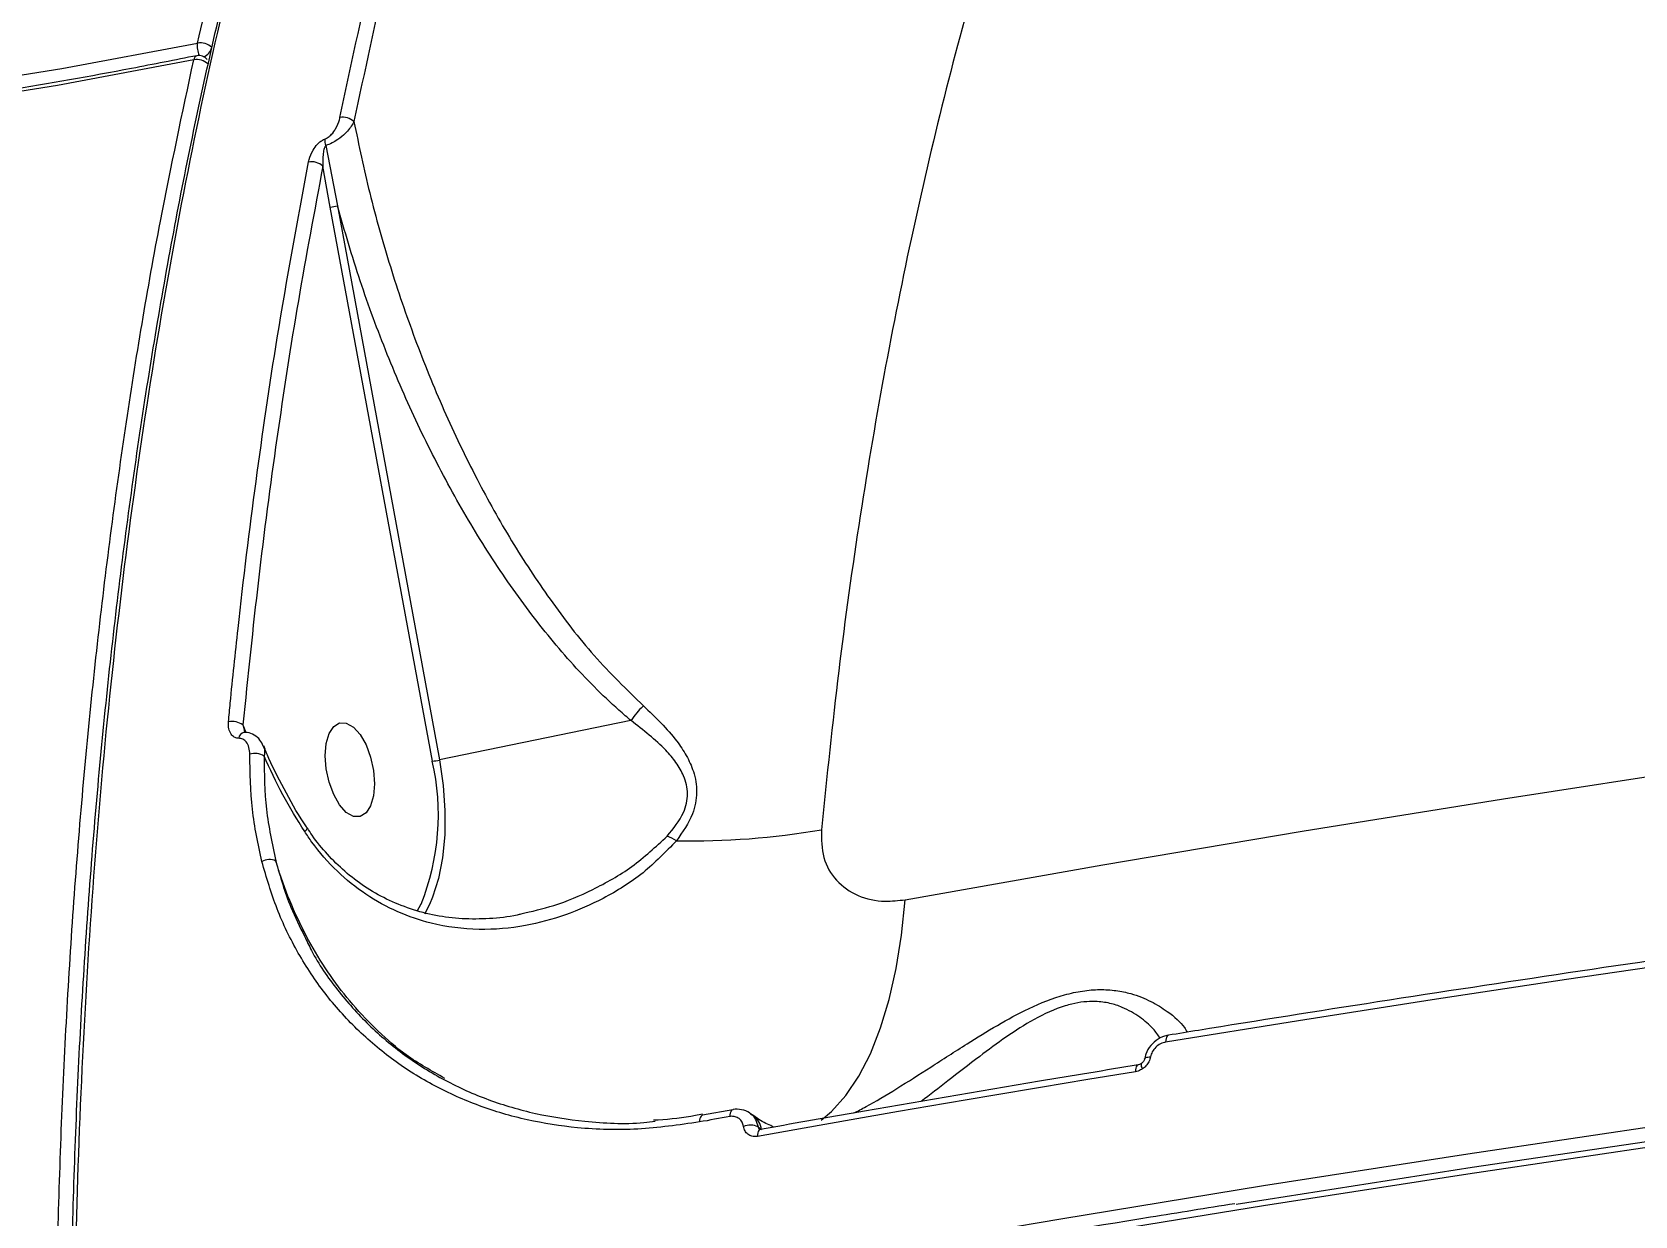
# Model space of a CAD drawing. Header units: millimetres. Extents: x -10374 to 11119, y -8221 to 9433.
# Drawn here: x -1435.3 to -1285.1, y -5118.6 to -5007.6 of the extents above; entities that cross this region are included whole.
import ezdxf

# ---------------------------------------------------------------- set-up
doc = ezdxf.new("R2010")
doc.units = ezdxf.units.MM
for name, color, linetype in [('DIKOM_ОБЪЕКТ', 7, 'Continuous'), ('DIKOM_РАЗМЕР_ЗОНА', 7, 'Continuous'), ('DIKOM_РАЗМЕР_ОБЪЕКТА', 7, 'Continuous')]:
    doc.layers.add(name, color=color, linetype=linetype)
doc.styles.add('style1', font='arial.ttf', dxfattribs={"width": 0.8})
doc.dimstyles.new('1-50', dxfattribs={"dimtxt": 300, "dimasz": 200, "dimexe": 100, "dimexo": 0, "dimgap": 100, "dimtad": 0, "dimdec": 0, "dimtxsty": 'style1', "dimcen": 0, "dimclrd": 7, "dimclre": 7, "dimadec": 1, "dimazin": 2, "dimtfac": 1, "dimtdec": 0, "dimtmove": 1, "dimatfit": 3, "dimfxl": 0, "dimlwd": 25, "dimlwe": 18, "dimarcsym": 0})

# ---------------------------------------------------------------- blocks, each defined once
blk = doc.blocks.new('*D16')
at = {"layer": 'Defpoints', "color": 0, "transparency": 16777216}
for p in [(-9045.1, 5161.67), (3694.49, 5161.67), (1813.16, -6719.94)]:
    blk.add_point(p, dxfattribs=at)
at = {"layer": 'DIKOM_РАЗМЕР_ОБЪЕКТА', "color": 7, "lineweight": 18, "transparency": 16777216}
for p, q in [((3694.49, 5161.67), (-9145.1, 5161.67)), ((1813.16, -6719.94), (-9145.1, -6719.94))]:
    blk.add_line(p, q, dxfattribs=at)
at = {"layer": 'DIKOM_РАЗМЕР_ОБЪЕКТА', "color": 7, "lineweight": 25, "transparency": 16777216}
for p, q in [((-9045.1, 4961.67), (-9045.1, -0.45)), ((-9045.1, -6519.94), (-9045.1, -1080.23))]:
    blk.add_line(p, q, dxfattribs=at)
at = {"layer": 'DIKOM_РАЗМЕР_ОБЪЕКТА', "color": 7, "transparency": 16777216}
for points in [[(-9078.43, 4961.67), (-9011.76, 4961.67), (-9045.1, 5161.67)], [(-9078.43, -6519.94), (-9011.76, -6519.94), (-9045.1, -6719.94)]]:
    blk.add_solid(points, dxfattribs=at)
at = {"layer": 'DIKOM_РАЗМЕР_ОБЪЕКТА', "color": 0, "transparency": 16777216, "insert": (-9045.1, -540.34), "char_height": 300, "attachment_point": 5, "rotation": 90, "style": 'style1'}
blk.add_mtext('11900', dxfattribs=at)
blk = doc.blocks.new('*D13')
at = {"layer": 'Defpoints', "color": 0, "transparency": 16777216}
for p in [(-10176.97, 7112.81), (3082.33, 7112.81), (2015.48, -8221.4)]:
    blk.add_point(p, dxfattribs=at)
at = {"layer": 'DIKOM_РАЗМЕР_ЗОНА', "color": 7, "lineweight": 18, "transparency": 16777216}
for p, q in [((3082.33, 7112.81), (-10276.97, 7112.81)), ((2015.48, -8221.4), (-10276.97, -8221.4))]:
    blk.add_line(p, q, dxfattribs=at)
at = {"layer": 'DIKOM_РАЗМЕР_ЗОНА', "color": 7, "lineweight": 25, "transparency": 16777216}
for p, q in [((-10176.97, 6912.81), (-10176.97, -14.41)), ((-10176.97, -8021.4), (-10176.97, -1094.19))]:
    blk.add_line(p, q, dxfattribs=at)
at = {"layer": 'DIKOM_РАЗМЕР_ЗОНА', "color": 7, "transparency": 16777216}
for points in [[(-10210.3, 6912.81), (-10143.64, 6912.81), (-10176.97, 7112.81)], [(-10210.3, -8021.4), (-10143.64, -8021.4), (-10176.97, -8221.4)]]:
    blk.add_solid(points, dxfattribs=at)
at = {"layer": 'DIKOM_РАЗМЕР_ЗОНА', "color": 0, "transparency": 16777216, "insert": (-10176.97, -554.3), "char_height": 300, "attachment_point": 5, "rotation": 90, "style": 'style1'}
blk.add_mtext('15300', dxfattribs=at)

msp = doc.modelspace()

# ---------------------------------------------------------------- linework, layer by layer
at = {"layer": 'DIKOM_ОБЪЕКТ', "color": 7, "linetype": 'Continuous', "lineweight": 15}
for p, q in [((-1407.79, -5018.24), (-1406.7, -5023.9)), ((-1407.37, -5024.01), (-1408.07, -5020.18)), ((-1397.8, -5075.95), (-1407.37, -5024.01)), ((-1406.7, -5023.9), (-1397.13, -5075.83)), ((-1415.56, -5072.53), (-1415.29, -5073.26)), ((-1379.18, -5072.14), (-1397.13, -5075.83)), ((-1399.22, -5089.99), (-1398.84, -5089.33)), ((-1369.63, -5108.61), (-1372.46, -5109.12)), ((-1367.69, -5109.2), (-1368, -5108.97)), ((-1367.27, -5110.22), (-1366.94, -5110.46))]:
    msp.add_line(p, q, dxfattribs=at)
at = {"layer": 'DIKOM_ОБЪЕКТ', "color": 7, "linetype": 'Continuous', "lineweight": 15, "flags": 128}
for points in [[(-1681.21, -4980.6), (-1669.56, -4985.62), (-1657.78, -4990.28), (-1645.88, -4994.58), (-1633.86, -4998.52), (-1621.74, -5002.09), (-1609.52, -5005.3), (-1597.2, -5008.14), (-1584.8, -5010.61), (-1572.33, -5012.71), (-1559.79, -5014.44), (-1547.19, -5015.79), (-1534.54, -5016.76), (-1521.85, -5017.36), (-1509.13, -5017.59), (-1496.38, -5017.43), (-1483.61, -5016.91), (-1470.84, -5016), (-1458.06, -5014.72), (-1445.3, -5013.06), (-1432.54, -5011.03), (-1419.82, -5008.63)], [(-1420.17, -5010.2), (-1432.94, -5012.61), (-1445.73, -5014.65), (-1458.53, -5016.31), (-1471.35, -5017.59), (-1484.16, -5018.5), (-1496.96, -5019.03), (-1509.75, -5019.18), (-1522.51, -5018.96), (-1535.24, -5018.36), (-1547.93, -5017.38), (-1560.57, -5016.02), (-1573.14, -5014.29), (-1585.65, -5012.19), (-1598.09, -5009.71), (-1610.44, -5006.86), (-1622.7, -5003.64), (-1634.86, -5000.05), (-1646.92, -4996.1), (-1658.86, -4991.79), (-1670.67, -4987.11), (-1682.36, -4982.08)], [(-1353.48, -5088.93), (-1334.95, -5085.66), (-1316.24, -5082.5), (-1297.37, -5079.47), (-1278.35, -5076.54), (-1259.17, -5073.74), (-1239.86, -5071.05), (-1220.4, -5068.48), (-1200.82, -5066.02), (-1181.11, -5063.69), (-1161.28, -5061.48)], [(-1407.85, -5075.43), (-1407.76, -5074.29), (-1407.49, -5073.35), (-1407.05, -5072.69), (-1406.5, -5072.35), (-1405.87, -5072.37), (-1405.21, -5072.75), (-1404.57, -5073.45), (-1404.02, -5074.41), (-1403.59, -5075.57), (-1403.31, -5076.82), (-1403.22, -5078.06), (-1403.31, -5079.2), (-1403.59, -5080.14), (-1404.02, -5080.8), (-1404.57, -5081.14), (-1405.21, -5081.12), (-1405.87, -5080.74), (-1406.5, -5080.04), (-1407.05, -5079.08), (-1407.49, -5077.92), (-1407.76, -5076.67), (-1407.85, -5075.43)], [(-1397.13, -5075.83), (-1396.79, -5078.22), (-1396.62, -5080.58), (-1396.64, -5082.85), (-1396.85, -5084.99), (-1397.23, -5086.95), (-1397.78, -5088.68), (-1398.08, -5089.37)], [(-1227.58, -5087.65), (-1240.47, -5089.3), (-1253.31, -5091.01), (-1266.08, -5092.76), (-1278.8, -5094.57), (-1291.46, -5096.42), (-1304.05, -5098.32), (-1316.58, -5100.27), (-1329.05, -5102.27)], [(-1398.08, -5089.37), (-1398.49, -5090.16), (-1398.55, -5090.25)], [(-1361.36, -5109.58), (-1360.39, -5108.77), (-1359.05, -5107.28), (-1357.82, -5105.47), (-1356.73, -5103.36), (-1355.77, -5100.95), (-1354.96, -5098.28), (-1354.31, -5095.37), (-1353.81, -5092.24), (-1353.48, -5088.93)], [(-1431.39, -5135.98), (-1413.25, -5132.33), (-1394.91, -5128.79), (-1376.4, -5125.36), (-1357.72, -5122.04), (-1338.88, -5118.83), (-1319.87, -5115.73), (-1300.71, -5112.75), (-1281.4, -5109.88), (-1261.94, -5107.13), (-1242.35, -5104.49), (-1222.63, -5101.97), (-1202.78, -5099.57), (-1182.81, -5097.29), (-1162.73, -5095.12)], [(-1162.73, -5097.01), (-1182.81, -5099.17), (-1202.78, -5101.45), (-1222.63, -5103.86), (-1242.35, -5106.38), (-1261.94, -5109.01), (-1281.4, -5111.77), (-1300.71, -5114.64), (-1319.87, -5117.62), (-1338.88, -5120.71), (-1357.72, -5123.92), (-1376.4, -5127.24), (-1394.91, -5130.68), (-1413.25, -5134.22), (-1431.39, -5137.87)], [(-1328.78, -5101.63), (-1328.85, -5101.66), (-1328.91, -5101.73), (-1328.97, -5101.82), (-1329.01, -5101.95), (-1329.04, -5102.1), (-1329.05, -5102.27)], [(-1331.62, -5104.41), (-1331.62, -5104.41), (-1331.69, -5104.44), (-1331.76, -5104.51), (-1331.81, -5104.6), (-1331.85, -5104.73), (-1331.88, -5104.88), (-1331.89, -5105.06)], [(-1331.02, -5103.84), (-1331.01, -5103.79), (-1330.96, -5103.75), (-1330.9, -5103.72), (-1330.82, -5103.7), (-1330.72, -5103.68), (-1330.6, -5103.67), (-1330.47, -5103.66)], [(-1331.89, -5105.06), (-1336.35, -5105.79), (-1340.8, -5106.53), (-1345.25, -5107.28), (-1349.68, -5108.03), (-1354.11, -5108.79), (-1358.53, -5109.56), (-1362.93, -5110.33), (-1367.33, -5111.11)], [(-1322.43, -5117.46), (-1319.45, -5116.99), (-1300.3, -5114.01), (-1281.01, -5111.14), (-1261.57, -5108.39), (-1245.69, -5106.24)], [(-1372.46, -5109.12), (-1372.46, -5109.12), (-1372.54, -5109.15), (-1372.61, -5109.22), (-1372.67, -5109.31), (-1372.71, -5109.44), (-1372.74, -5109.59), (-1372.75, -5109.76)], [(-1369.92, -5109.25), (-1370.27, -5109.32), (-1370.63, -5109.38), (-1370.98, -5109.44), (-1371.34, -5109.51), (-1371.69, -5109.57), (-1372.04, -5109.64), (-1372.4, -5109.7), (-1372.75, -5109.76)], [(-1369.63, -5108.61), (-1369.71, -5108.64), (-1369.78, -5108.71), (-1369.83, -5108.81), (-1369.88, -5108.93), (-1369.91, -5109.08), (-1369.92, -5109.25)], [(-1367.04, -5110.46), (-1367.12, -5110.49), (-1367.19, -5110.56), (-1367.25, -5110.66), (-1367.29, -5110.79), (-1367.32, -5110.94), (-1367.33, -5111.11)]]:
    msp.add_lwpolyline(points, dxfattribs=at)
at = {"layer": 'DIKOM_ОБЪЕКТ', "color": 7, "linetype": 'Continuous', "lineweight": 15}
for centre, radius, start, end in [((-1417.99, -5008.96), 1.86, 169.7618, 206.5937), ((-1419.54, -5010.07), 1.46, 43.7461, 101.1794), ((-1419.73, -5010.23), 0.442, 110.8148, 176.2807), ((-1419.89, -5011.64), 1.47, 44.041, 101.1929), ((-1419.69, -5010.8), 1, 38.9938, 101.5032), ((-1419.82, -5008.65), 1.4, 295.2303, 342.992), ((-1406.19, -5017.11), 1.52, 47.2775, 100.6696), ((-1405.8, -5017.55), 2.11, 182.4569, 199.074), ((-1409.12, -5021.27), 1.51, 46.2558, 101.0702), ((-1408.72, -5014.26), 9.84, 277.8613, 281.8169), ((-1416.55, -5073.99), 1.76, 55.7606, 101.9066), ((-1415.32, -5073.86), 0.637, 102.3007, 174.4262), ((-1414.45, -5076.9), 1.68, 58.7883, 106.1564), ((-1419.81, -5080.97), 22.57, 338.2567, 12.8502), ((-1399.12, -5066.35), 9.69, 277.822, 281.8425), ((-1373.67, -5010.03), 73.39, 269.0205, 279.679), ((-1377.33, -5087.03), 4.35, 56.3935, 69.1332), ((-1413.09, -5086.55), 1.39, 63.6773, 120.1909), ((-1330.75, -5104.39), 0.603, 170.7607, 219.9642), ((-1368.87, -5110.75), 1.95, 8.5404, 52.9452), ((-1367.99, -5111.67), 1.62, 63.5402, 113.1177)]:
    msp.add_arc(centre, radius, start, end, dxfattribs=at)
for points, knots in [([(-1419.82, -5008.63), (-1418.98, -5005.09), (-1416.72, -4995.45), (-1412.49, -4980.4), (-1406.98, -4963.74), (-1400.86, -4947.99), (-1394.17, -4933.23), (-1386.93, -4919.5), (-1379.16, -4906.88), (-1370.87, -4895.4), (-1362.08, -4885.05), (-1352.8, -4875.92), (-1344.5, -4868.9), (-1339.14, -4865.45), (-1337.16, -4864.17)], [0, 0, 0, 0, 0.052086, 0.141382, 0.230961, 0.320682, 0.410404, 0.499982, 0.589279, 0.678576, 0.768155, 0.857876, 0.947598, 1, 1, 1, 1]), ([(-1337.27, -4865.03), (-1339.38, -4866.46), (-1344.84, -4870.15), (-1353.2, -4877.52), (-1362.38, -4886.92), (-1371.06, -4897.54), (-1379.24, -4909.27), (-1386.89, -4922.13), (-1394, -4936.09), (-1400.57, -4951.09), (-1406.55, -4967.05), (-1411.93, -4983.9), (-1416.45, -5000.78), (-1420.21, -5017.54), (-1423.3, -5034.04), (-1425.91, -5051.1), (-1428.03, -5068.66), (-1429.64, -5086.54), (-1430.73, -5104.71), (-1431.3, -5121.18), (-1431.37, -5131.7), (-1431.39, -5135.98)], [0, 0, 0, 0, 0.036536, 0.094755, 0.152972, 0.211097, 0.269039, 0.326981, 0.385106, 0.443323, 0.501541, 0.559666, 0.617608, 0.667437, 0.71753, 0.767682, 0.817835, 0.867928, 0.917067, 0.966207, 1, 1, 1, 1]), ([(-1240.77, -4876.18), (-1243.38, -4876.68), (-1249.4, -4877.8), (-1258.51, -4880.93), (-1268.22, -4885.36), (-1277.69, -4891.05), (-1286.87, -4897.95), (-1295.58, -4905.93), (-1303.77, -4914.91), (-1311.46, -4924.84), (-1318.77, -4935.87), (-1325.65, -4948.01), (-1332.09, -4961.26), (-1337.54, -4974.39), (-1342.12, -4987.13), (-1345.97, -4999.31), (-1349.47, -5012.03), (-1352.6, -5025.23), (-1355.37, -5038.85), (-1357.75, -5052.92), (-1359.78, -5067.4), (-1360.81, -5077.38), (-1361.33, -5082.38)], [0, 0, 0, 0, 0.041887, 0.096446, 0.150962, 0.207068, 0.263221, 0.319328, 0.373715, 0.428144, 0.48253, 0.538502, 0.594519, 0.650491, 0.693934, 0.737377, 0.781167, 0.824957, 0.868542, 0.912128, 0.956064, 1, 1, 1, 1]), ([(-1431.74, -5136.45), (-1431.71, -5132.18), (-1431.63, -5120.57), (-1430.94, -5101.96), (-1429.49, -5080.8), (-1427.36, -5060.17), (-1424.57, -5040.17), (-1421.13, -5020.89), (-1417.05, -5002.4), (-1412.31, -4984.74), (-1406.96, -4967.9), (-1400.94, -4952.08), (-1396.67, -4941.77), (-1394.25, -4937.04), (-1394.21, -4936.96)], [0, 0, 0, 0, 0.054871, 0.148954, 0.243333, 0.337862, 0.432393, 0.526772, 0.620854, 0.714937, 0.809316, 0.903846, 0.998376, 1, 1, 1, 1]), ([(-1406.47, -5015.62), (-1405.47, -5010.93), (-1403.47, -5001.55), (-1399.99, -4988.03), (-1396.2, -4974.89), (-1393.36, -4966.56), (-1391.95, -4962.39)], [0, 0, 0, 0, 0.249097, 0.498193, 0.749096, 1, 1, 1, 1]), ([(-1390.67, -4962.89), (-1392.07, -4967.02), (-1394.88, -4975.27), (-1398.66, -4988.34), (-1402.14, -5001.85), (-1404.15, -5011.28), (-1405.15, -5015.99)], [0, 0, 0, 0, 0.249097, 0.498195, 0.749097, 1, 1, 1, 1]), ([(-1419.89, -5009.82), (-1421.92, -5010.22), (-1427.83, -5011.4), (-1437.62, -5013.11), (-1449.27, -5014.85), (-1460.93, -5016.27), (-1472.59, -5017.38), (-1484.26, -5018.18), (-1495.91, -5018.67), (-1507.55, -5018.84), (-1519.18, -5018.7), (-1530.77, -5018.25), (-1542.34, -5017.48), (-1553.86, -5016.4), (-1565.34, -5015.01), (-1576.77, -5013.3), (-1588.14, -5011.29), (-1599.44, -5008.97), (-1610.68, -5006.34), (-1621.84, -5003.4), (-1632.92, -5000.16), (-1643.9, -4996.61), (-1654.8, -4992.77), (-1665.59, -4988.62), (-1674.54, -4984.91), (-1679.88, -4982.54), (-1681.69, -4981.74)], [0, 0, 0, 0, 0.022819, 0.066223, 0.109627, 0.153031, 0.196437, 0.239842, 0.283248, 0.326654, 0.370061, 0.413469, 0.456876, 0.500284, 0.543694, 0.587102, 0.630511, 0.67392, 0.71733, 0.760738, 0.804148, 0.847557, 0.890966, 0.934375, 0.977784, 1, 1, 1, 1]), ([(-1179.93, -5670.29), (-1182.26, -5669.65), (-1188.58, -5667.94), (-1198.98, -5664.06), (-1211.13, -5658.34), (-1223.32, -5651.35), (-1235.49, -5643.14), (-1247.57, -5633.74), (-1259.55, -5623.18), (-1271.38, -5611.44), (-1283.06, -5598.57), (-1294.55, -5584.62), (-1305.8, -5569.65), (-1316.75, -5553.75), (-1327.37, -5536.93), (-1337.63, -5519.22), (-1347.52, -5500.67), (-1357.02, -5481.33), (-1366.08, -5461.3), (-1374.65, -5440.68), (-1382.62, -5419.77), (-1389.97, -5398.64), (-1396.73, -5377.33), (-1402.98, -5355.65), (-1408.69, -5333.7), (-1413.83, -5311.57), (-1418.45, -5289.03), (-1422.49, -5266.12), (-1425.93, -5242.86), (-1428.73, -5219.63), (-1430.86, -5196.53), (-1432.32, -5173.66), (-1433.09, -5151.1), (-1433.17, -5128.89), (-1432.56, -5107.07), (-1431.27, -5085.69), (-1429.31, -5064.86), (-1426.68, -5044.68), (-1423.64, -5026.43), (-1421.24, -5015.21), (-1420.17, -5010.2)], [0, 0, 0, 0, 0.015652, 0.04249, 0.069411, 0.096376, 0.123341, 0.150263, 0.177101, 0.203938, 0.23086, 0.257825, 0.28479, 0.311712, 0.338549, 0.365387, 0.392309, 0.419274, 0.446239, 0.473161, 0.499998, 0.525846, 0.55177, 0.577732, 0.603695, 0.629618, 0.655467, 0.682304, 0.709226, 0.736191, 0.763156, 0.790078, 0.816915, 0.843753, 0.870675, 0.89764, 0.924605, 0.951527, 0.978365, 1, 1, 1, 1]), ([(-1407.9, -5017.64), (-1407.79, -5017.59), (-1407.55, -5017.47), (-1407.18, -5017.13), (-1406.78, -5016.58), (-1406.56, -5016.03), (-1406.48, -5015.68), (-1406.47, -5015.62)], [0, 0, 0, 0, 0.145581, 0.289941, 0.532031, 0.909789, 1, 1, 1, 1]), ([(-1405.15, -5015.99), (-1405.19, -5016.06), (-1405.37, -5016.42), (-1405.83, -5017.02), (-1406.57, -5017.63), (-1407.21, -5018.02), (-1407.59, -5018.17), (-1407.79, -5018.24)], [0, 0, 0, 0, 0.082579, 0.435077, 0.677228, 0.832985, 1, 1, 1, 1]), ([(-1405.15, -5015.99), (-1404.69, -5018.23), (-1403.72, -5022.81), (-1401.8, -5029.61), (-1399.48, -5036.41), (-1396.78, -5043.07), (-1393.75, -5049.4), (-1390.43, -5055.34), (-1386.78, -5060.88), (-1382.73, -5066.17), (-1379.58, -5069.23), (-1378, -5070.76)], [0, 0, 0, 0, 0.107957, 0.221262, 0.33457, 0.449782, 0.564983, 0.67207, 0.779127, 0.889621, 1, 1, 1, 1]), ([(-1409.41, -5019.78), (-1409.39, -5019.71), (-1409.31, -5019.34), (-1409.07, -5018.76), (-1408.65, -5018.18), (-1408.27, -5017.82), (-1408.03, -5017.7), (-1407.9, -5017.64)], [0, 0, 0, 0, 0.095088, 0.471996, 0.715812, 0.857226, 1, 1, 1, 1]), ([(-1407.79, -5018.24), (-1407.81, -5018.27), (-1407.85, -5018.31), (-1407.92, -5018.44), (-1408, -5018.7), (-1408.08, -5019.23), (-1408.09, -5019.75), (-1408.07, -5020.1), (-1408.07, -5020.18)], [0, 0, 0, 0, 0.0461, 0.090199, 0.210147, 0.459834, 0.889252, 1, 1, 1, 1]), ([(-1416.91, -5072.26), (-1416.86, -5071.68), (-1416.58, -5068.75), (-1415.79, -5061.17), (-1414.38, -5049.7), (-1412.24, -5035.04), (-1410.42, -5025.24), (-1409.41, -5019.78)], [0, 0, 0, 0, 0.032165, 0.160834, 0.418394, 0.675959, 1, 1, 1, 1]), ([(-1408.07, -5020.18), (-1408.85, -5024.36), (-1410.43, -5032.72), (-1412.42, -5045.68), (-1414.17, -5058.92), (-1415.1, -5067.99), (-1415.56, -5072.53)], [0, 0, 0, 0, 0.249317, 0.49863, 0.749312, 1, 1, 1, 1]), ([(-1379.18, -5072.14), (-1379.36, -5071.99), (-1381.15, -5070.47), (-1384.38, -5067.29), (-1388.59, -5062.22), (-1392.45, -5056.68), (-1396.01, -5050.71), (-1399.22, -5044.42), (-1402.1, -5037.8), (-1404.65, -5030.97), (-1406.02, -5026.25), (-1406.7, -5023.9)], [0, 0, 0, 0, 0.012978, 0.130609, 0.248342, 0.370449, 0.492588, 0.618291, 0.744006, 0.872004, 1, 1, 1, 1]), ([(-1378, -5070.76), (-1378.03, -5070.79), (-1378.25, -5070.98), (-1378.68, -5071.43), (-1379, -5071.89), (-1379.17, -5072.14)], [0, 0, 0, 0, 0.070101, 0.497885, 1, 1, 1, 1]), ([(-1378, -5070.76), (-1376.89, -5071.83), (-1375.37, -5073.29), (-1373.95, -5075.41), (-1373.22, -5076.99), (-1372.9, -5078.85), (-1373.35, -5081.17), (-1374.34, -5082.59), (-1374.92, -5083.41)], [0, 0, 0, 0, 0.30308, 0.415239, 0.529513, 0.668759, 0.808547, 1, 1, 1, 1]), ([(-1415.96, -5073.79), (-1415.99, -5073.79), (-1416.14, -5073.79), (-1416.41, -5073.69), (-1416.71, -5073.4), (-1416.92, -5072.91), (-1416.92, -5072.48), (-1416.91, -5072.26)], [0, 0, 0, 0, 0.049093, 0.217923, 0.426701, 0.70221, 1, 1, 1, 1]), ([(-1415.56, -5072.53), (-1415.53, -5072.7), (-1415.49, -5072.93), (-1415.4, -5073.15), (-1415.38, -5073.2)], [0, 0, 0, 0, 0.761588, 1, 1, 1, 1]), ([(-1413.66, -5074.53), (-1413.75, -5074.33), (-1413.94, -5073.92), (-1414.47, -5073.48), (-1415.02, -5073.23), (-1415.36, -5073.26), (-1415.46, -5073.27)], [0, 0, 0, 0, 0.278367, 0.584657, 0.879257, 1, 1, 1, 1]), ([(-1415.35, -5073.27), (-1415.36, -5073.27), (-1415.36, -5073.27), (-1415.38, -5073.21), (-1415.38, -5073.2)], [0, 0, 0, 0, 0.737631, 1, 1, 1, 1]), ([(-1379.17, -5072.14), (-1379.17, -5072.14), (-1379.18, -5072.14), (-1379.18, -5072.14), (-1379.18, -5072.14), (-1379.18, -5072.14)], [0, 0, 0, 0, 0.350643, 0.836321, 1, 1, 1, 1]), ([(-1375.78, -5082.97), (-1375.2, -5082.26), (-1374.2, -5081.04), (-1373.75, -5078.99), (-1374.14, -5077.38), (-1374.93, -5076.04), (-1376.46, -5074.23), (-1378.03, -5073.04), (-1379.17, -5072.14), (-1379.17, -5072.14)], [0, 0, 0, 0, 0.188606, 0.321667, 0.455554, 0.569148, 0.683119, 0.999691, 1, 1, 1, 1]), ([(-1414.92, -5075.29), (-1414.93, -5075.07), (-1414.96, -5074.64), (-1415.2, -5074.16), (-1415.54, -5073.85), (-1415.82, -5073.81), (-1415.96, -5073.79)], [0, 0, 0, 0, 0.297456, 0.58903, 0.802789, 1, 1, 1, 1]), ([(-1413.67, -5074.55), (-1413.64, -5074.61), (-1413.49, -5074.85), (-1413.54, -5075.2), (-1413.58, -5075.46)], [0, 0, 0, 0, 0.238789, 1, 1, 1, 1]), ([(-1409.53, -5082.22), (-1409.55, -5082.18), (-1410.29, -5081.14), (-1411.5, -5078.95), (-1412.84, -5076.42), (-1413.45, -5074.91), (-1413.61, -5074.52)], [0, 0, 0, 0, 0.014619, 0.434155, 0.853957, 1, 1, 1, 1]), ([(-1413.79, -5085.35), (-1414.14, -5083.73), (-1414.84, -5080.48), (-1414.89, -5077.02), (-1414.92, -5075.29)], [0, 0, 0, 0, 0.496491, 1, 1, 1, 1]), ([(-1413.58, -5075.46), (-1413.56, -5077.14), (-1413.51, -5080.52), (-1412.82, -5083.7), (-1412.48, -5085.3)], [0, 0, 0, 0, 0.496488, 1, 1, 1, 1]), ([(-1409.77, -5082.55), (-1410.48, -5081.41), (-1411.9, -5079.11), (-1413.02, -5076.68), (-1413.58, -5075.46)], [0, 0, 0, 0, 0.497865, 1, 1, 1, 1]), ([(-1409.77, -5082.55), (-1409.75, -5082.54), (-1409.69, -5082.47), (-1409.56, -5082.33), (-1409.48, -5082.22), (-1409.54, -5082.22), (-1409.54, -5082.22)], [0, 0, 0, 0, 0.094608, 0.376307, 0.971344, 1, 1, 1, 1]), ([(-1389.51, -5090.28), (-1389.62, -5090.31), (-1390.59, -5090.56), (-1392.44, -5090.73), (-1394.99, -5090.77), (-1397.47, -5090.46), (-1399.85, -5089.84), (-1402.09, -5088.93), (-1404.15, -5087.75), (-1406.01, -5086.33), (-1407.65, -5084.7), (-1408.82, -5083.32), (-1409.37, -5082.43), (-1409.51, -5082.2)], [0, 0, 0, 0, 0.015179, 0.132678, 0.247483, 0.359627, 0.469862, 0.57686, 0.679927, 0.778908, 0.874032, 0.967548, 1, 1, 1, 1]), ([(-1361.33, -5082.38), (-1361.32, -5083.27), (-1361.3, -5085.07), (-1360.01, -5087.24), (-1357.98, -5088.67), (-1355.67, -5089.19), (-1354.11, -5089), (-1353.48, -5088.93)], [0, 0, 0, 0, 0.209902, 0.422891, 0.638267, 0.855339, 1, 1, 1, 1]), ([(-1374.92, -5083.41), (-1375.93, -5084.45), (-1377.98, -5086.57), (-1381.6, -5088.81), (-1385.32, -5090.45), (-1389.23, -5091.5), (-1393.48, -5091.87), (-1397.53, -5091.35), (-1401.08, -5090.15), (-1404.06, -5088.52), (-1406.8, -5086.32), (-1408.64, -5084.22), (-1409.55, -5082.88), (-1409.77, -5082.55)], [0, 0, 0, 0, 0.105324, 0.214549, 0.31029, 0.408065, 0.519594, 0.635281, 0.718062, 0.803166, 0.886246, 0.972401, 1, 1, 1, 1]), ([(-1389.51, -5090.26), (-1388.47, -5090.02), (-1386.17, -5089.5), (-1382.66, -5088), (-1378.98, -5085.93), (-1376.85, -5083.96), (-1375.78, -5082.97)], [0, 0, 0, 0, 0.206272, 0.456716, 0.724657, 1, 1, 1, 1]), ([(-1372.75, -5109.76), (-1374.69, -5110.04), (-1378.57, -5110.59), (-1383.98, -5110.43), (-1388.95, -5109.65), (-1393.44, -5108.33), (-1397.64, -5106.46), (-1401.49, -5104.05), (-1404.94, -5101.13), (-1407.95, -5097.77), (-1410.45, -5093.98), (-1412.47, -5089.84), (-1413.35, -5086.84), (-1413.79, -5085.35)], [0, 0, 0, 0, 0.102187, 0.204371, 0.292489, 0.380891, 0.469015, 0.557405, 0.646077, 0.734468, 0.82288, 0.91158, 1, 1, 1, 1]), ([(-1396.62, -5105.68), (-1397.86, -5104.99), (-1400.1, -5103.75), (-1402.9, -5101.28), (-1405.29, -5098.81), (-1407.39, -5096.08), (-1409.26, -5093.11), (-1410.85, -5089.89), (-1411.88, -5087.23), (-1412.36, -5085.67), (-1412.48, -5085.3)], [0, 0, 0, 0, 0.164802, 0.297708, 0.430628, 0.560626, 0.690627, 0.824469, 0.958306, 1, 1, 1, 1]), ([(-1412.48, -5085.3), (-1412.06, -5086.77), (-1411.37, -5089.24), (-1410.23, -5091.45), (-1409.78, -5092.35)], [0, 0, 0, 0, 0.598161, 1, 1, 1, 1]), ([(-1227.36, -5087.01), (-1230.58, -5087.42), (-1239.9, -5088.61), (-1255.24, -5090.65), (-1273.35, -5093.16), (-1291.34, -5095.78), (-1308.89, -5098.45), (-1321.34, -5100.42), (-1327.84, -5101.48), (-1328.78, -5101.63)], [0, 0, 0, 0, 0.093443, 0.270989, 0.448541, 0.62609, 0.803643, 0.971853, 1, 1, 1, 1]), ([(-1287.7, -5611.63), (-1290.1, -5609.74), (-1296.18, -5604.95), (-1305.83, -5596.07), (-1316.6, -5585.18), (-1327.19, -5573.27), (-1337.58, -5560.39), (-1347.75, -5546.56), (-1357.68, -5531.84), (-1367.33, -5516.31), (-1376.64, -5500.02), (-1385.59, -5483.03), (-1394.16, -5465.34), (-1402.33, -5446.99), (-1410.09, -5428.07), (-1417.41, -5408.65), (-1424.23, -5388.82), (-1430.56, -5368.63), (-1436.36, -5348.11), (-1441.63, -5327.3), (-1446.37, -5306.28), (-1450.55, -5285.14), (-1454.14, -5263.98), (-1457.15, -5242.85), (-1459.55, -5221.79), (-1461.35, -5200.84), (-1462.55, -5180.06), (-1463.14, -5159.56), (-1463.12, -5139.43), (-1462.53, -5121.21), (-1461.55, -5104.8), (-1460.65, -5095.08), (-1460.2, -5090.22)], [0, 0, 0, 0, 0.022449, 0.056695, 0.090886, 0.124969, 0.159054, 0.193246, 0.227493, 0.261739, 0.295931, 0.330016, 0.364125, 0.398341, 0.432611, 0.466882, 0.501098, 0.535207, 0.56937, 0.603642, 0.637967, 0.672293, 0.706565, 0.740729, 0.774977, 0.809333, 0.843743, 0.878153, 0.912509, 0.946758, 0.973379, 1, 1, 1, 1]), ([(-1409.78, -5092.35), (-1409.57, -5092.8), (-1408.74, -5094.6), (-1406.75, -5097.43), (-1403.83, -5100.73), (-1400.44, -5103.57), (-1396.67, -5105.94), (-1392.56, -5107.76), (-1388.16, -5109.06), (-1383.29, -5109.78), (-1379.51, -5110.01), (-1377.26, -5109.73), (-1376.91, -5109.69)], [0, 0, 0, 0, 0.038082, 0.152998, 0.267924, 0.383224, 0.498154, 0.612776, 0.727772, 0.842408, 0.975363, 1, 1, 1, 1]), ([(-1358.28, -5108.92), (-1357.91, -5108.73), (-1356.69, -5108.11), (-1354.25, -5106.64), (-1351.1, -5104.64), (-1347.93, -5102.59), (-1344.86, -5100.69), (-1341.81, -5099.03), (-1339.06, -5097.93), (-1336.83, -5097.45), (-1335.2, -5097.31), (-1333.68, -5097.42), (-1332.01, -5097.77), (-1330.36, -5098.44), (-1328.63, -5099.54), (-1327.44, -5100.57), (-1327.11, -5101.2), (-1327.03, -5101.35)], [0, 0, 0, 0, 0.041089, 0.132839, 0.22715, 0.321454, 0.396053, 0.470427, 0.550451, 0.591209, 0.631984, 0.67534, 0.718769, 0.789211, 0.859793, 0.966634, 1, 1, 1, 1]), ([(-1329.56, -5101.92), (-1329.77, -5101.62), (-1330.23, -5100.93), (-1331.44, -5099.91), (-1332.82, -5099.09), (-1334.27, -5098.61), (-1335.81, -5098.39), (-1337.29, -5098.55), (-1339.24, -5099.08), (-1341.39, -5100.08), (-1344.04, -5101.79), (-1346.73, -5103.78), (-1349.4, -5105.87), (-1351.14, -5107.21), (-1351.96, -5107.84)], [0, 0, 0, 0, 0.071971, 0.163709, 0.257267, 0.311113, 0.36644, 0.444343, 0.466229, 0.566094, 0.661873, 0.760885, 0.887012, 1, 1, 1, 1]), ([(-1328.78, -5101.64), (-1328.83, -5101.65), (-1329.17, -5101.68), (-1329.78, -5101.97), (-1330.47, -5102.56), (-1330.91, -5103.24), (-1330.97, -5103.69), (-1330.99, -5103.84)], [0, 0, 0, 0, 0.051094, 0.316555, 0.589054, 0.864481, 1, 1, 1, 1]), ([(-1329.05, -5102.27), (-1329.21, -5102.32), (-1329.55, -5102.4), (-1329.99, -5102.74), (-1330.33, -5103.17), (-1330.42, -5103.5), (-1330.47, -5103.66)], [0, 0, 0, 0, 0.256522, 0.51359, 0.761208, 1, 1, 1, 1]), ([(-1331.62, -5104.41), (-1334.71, -5104.92), (-1343.67, -5106.4), (-1355.47, -5108.42), (-1364.15, -5109.95), (-1367.04, -5110.46)], [0, 0, 0, 0, 0.259791, 0.753431, 1, 1, 1, 1]), ([(-1331.21, -5104.78), (-1331.27, -5104.82), (-1331.48, -5104.95), (-1331.72, -5105.01), (-1331.89, -5105.06)], [0, 0, 0, 0, 0.287818, 1, 1, 1, 1]), ([(-1331.34, -5104.29), (-1331.37, -5104.31), (-1331.46, -5104.37), (-1331.56, -5104.4), (-1331.61, -5104.41), (-1331.62, -5104.41)], [0, 0, 0, 0, 0.299384, 0.861278, 1, 1, 1, 1]), ([(-1331.03, -5103.84), (-1331.03, -5103.85), (-1331.04, -5103.91), (-1331.09, -5104.02), (-1331.18, -5104.15), (-1331.27, -5104.24), (-1331.33, -5104.28), (-1331.34, -5104.29)], [0, 0, 0, 0, 0.137433, 0.37705, 0.630878, 0.903318, 1, 1, 1, 1]), ([(-1330.47, -5103.66), (-1330.51, -5103.81), (-1330.59, -5104.12), (-1330.87, -5104.51), (-1331.1, -5104.69), (-1331.21, -5104.78)], [0, 0, 0, 0, 0.351068, 0.701479, 1, 1, 1, 1]), ([(-1372.47, -5109.02), (-1372.69, -5109.07), (-1374.09, -5109.36), (-1375.63, -5109.54), (-1376.93, -5109.59), (-1377.08, -5109.6)], [0, 0, 0, 0, 0.142472, 0.904069, 1, 1, 1, 1]), ([(-1368.63, -5110.18), (-1368.66, -5110.04), (-1368.74, -5109.75), (-1369.02, -5109.43), (-1369.4, -5109.24), (-1369.72, -5109.22), (-1369.9, -5109.25), (-1369.92, -5109.25)], [0, 0, 0, 0, 0.240653, 0.481344, 0.721931, 0.962637, 1, 1, 1, 1]), ([(-1368.02, -5108.97), (-1368.04, -5108.95), (-1368.24, -5108.74), (-1368.81, -5108.6), (-1369.36, -5108.52), (-1369.62, -5108.61), (-1369.63, -5108.62)], [0, 0, 0, 0, 0.044553, 0.517878, 0.981074, 1, 1, 1, 1]), ([(-1368.02, -5108.97), (-1368, -5108.98), (-1367.78, -5109.08), (-1367.47, -5109.51), (-1367.34, -5109.98), (-1367.27, -5110.22)], [0, 0, 0, 0, 0.034907, 0.517349, 1, 1, 1, 1]), ([(-1365.78, -5110.24), (-1365.98, -5110.15), (-1366.58, -5109.9), (-1367.25, -5109.52), (-1367.7, -5109.15), (-1367.7, -5109.14)], [0, 0, 0, 0, 0.334779, 0.99202, 1, 1, 1, 1]), ([(-1367.33, -5111.11), (-1367.35, -5111.11), (-1367.53, -5111.14), (-1367.85, -5111.12), (-1368.23, -5110.94), (-1368.51, -5110.62), (-1368.59, -5110.33), (-1368.63, -5110.18)], [0, 0, 0, 0, 0.037147, 0.277775, 0.518591, 0.759166, 1, 1, 1, 1]), ([(-1367.27, -5110.22), (-1367.26, -5110.27), (-1367.24, -5110.36), (-1367.19, -5110.44), (-1367.14, -5110.45), (-1367.14, -5110.46)], [0, 0, 0, 0, 0.490686, 0.982535, 1, 1, 1, 1]), ([(-1367.04, -5110.46), (-1367.06, -5110.46), (-1367.12, -5110.47), (-1367.14, -5110.46), (-1367.14, -5110.46), (-1367.14, -5110.45)], [0, 0, 0, 0, 0.244705, 0.715283, 1, 1, 1, 1]), ([(-1322.58, -5117.43), (-1325.21, -5117.85), (-1333.75, -5119.21), (-1345.93, -5121.24), (-1355.41, -5122.9), (-1359.08, -5123.54)], [0, 0, 0, 0, 0.21433, 0.695293, 1, 1, 1, 1])]:
    msp.add_open_spline(points, degree=3, knots=knots, dxfattribs=at)

# ---------------------------------------------------------------- dimensions: what is measured, and where the dimension line sits
at = {"layer": 'DIKOM_РАЗМЕР_ЗОНА'}
dim = msp.add_linear_dim(base=(-10176.97, 7112.81), p1=(2015.48, -8221.4), p2=(3082.33, 7112.81), angle=270, text='15300', dimstyle='1-50', override={"dimscale": 1, "dimtix": 0, "dimtofl": 1, "dimtmove": 1, "dimatfit": 3}, dxfattribs=at)
dim.commit()
dim.dimension.update_dxf_attribs({"geometry": '*D13', "text_midpoint": (-10176.97, -554.3), "dimtype": 160})
at = {"layer": 'DIKOM_РАЗМЕР_ОБЪЕКТА'}
dim = msp.add_linear_dim(base=(-9045.1, 5161.67), p1=(1813.16, -6719.94), p2=(3694.49, 5161.67), angle=270, text='11900', dimstyle='1-50', override={"dimscale": 1, "dimtix": 0, "dimtofl": 1, "dimtmove": 1, "dimatfit": 3}, dxfattribs=at)
dim.commit()
dim.dimension.update_dxf_attribs({"geometry": '*D16', "text_midpoint": (-9045.1, -540.34), "dimtype": 160})

doc.saveas('drawing.dxf')
